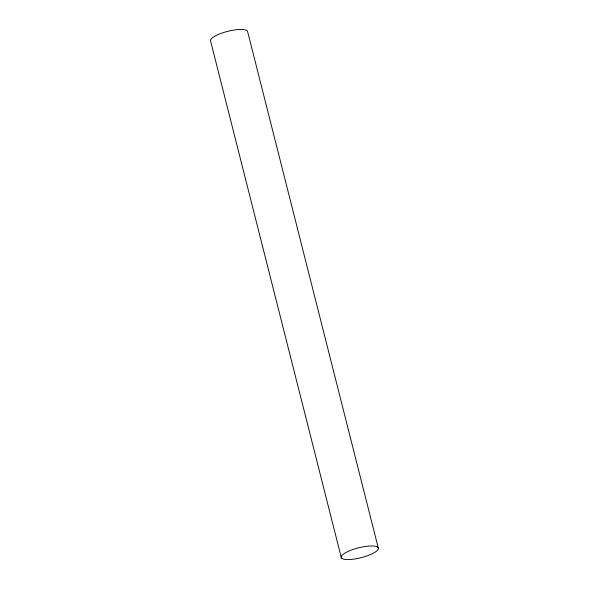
<?xml version="1.0" encoding="UTF-8"?>
<svg xmlns="http://www.w3.org/2000/svg" width="589" height="589" viewBox="0 0 589 589"><rect width="100%" height="100%" fill="white"/><g stroke="black" fill="none" stroke-linecap="round" stroke-linejoin="round"><path stroke-width="0.88" d="M378.381 548.352A19.165 5.087 -14.2 0 0 350.241 550.509A19.165 5.087 -14.2 0 0 350.669 559.484A19.165 5.087 -14.2 0 0 378.381 548.352L247.682 31.835A19.165 5.087 -14.2 0 0 227.428 31.423A19.165 5.087 -14.2 0 0 210.693 41.414L341.392 557.93"/></g></svg>
